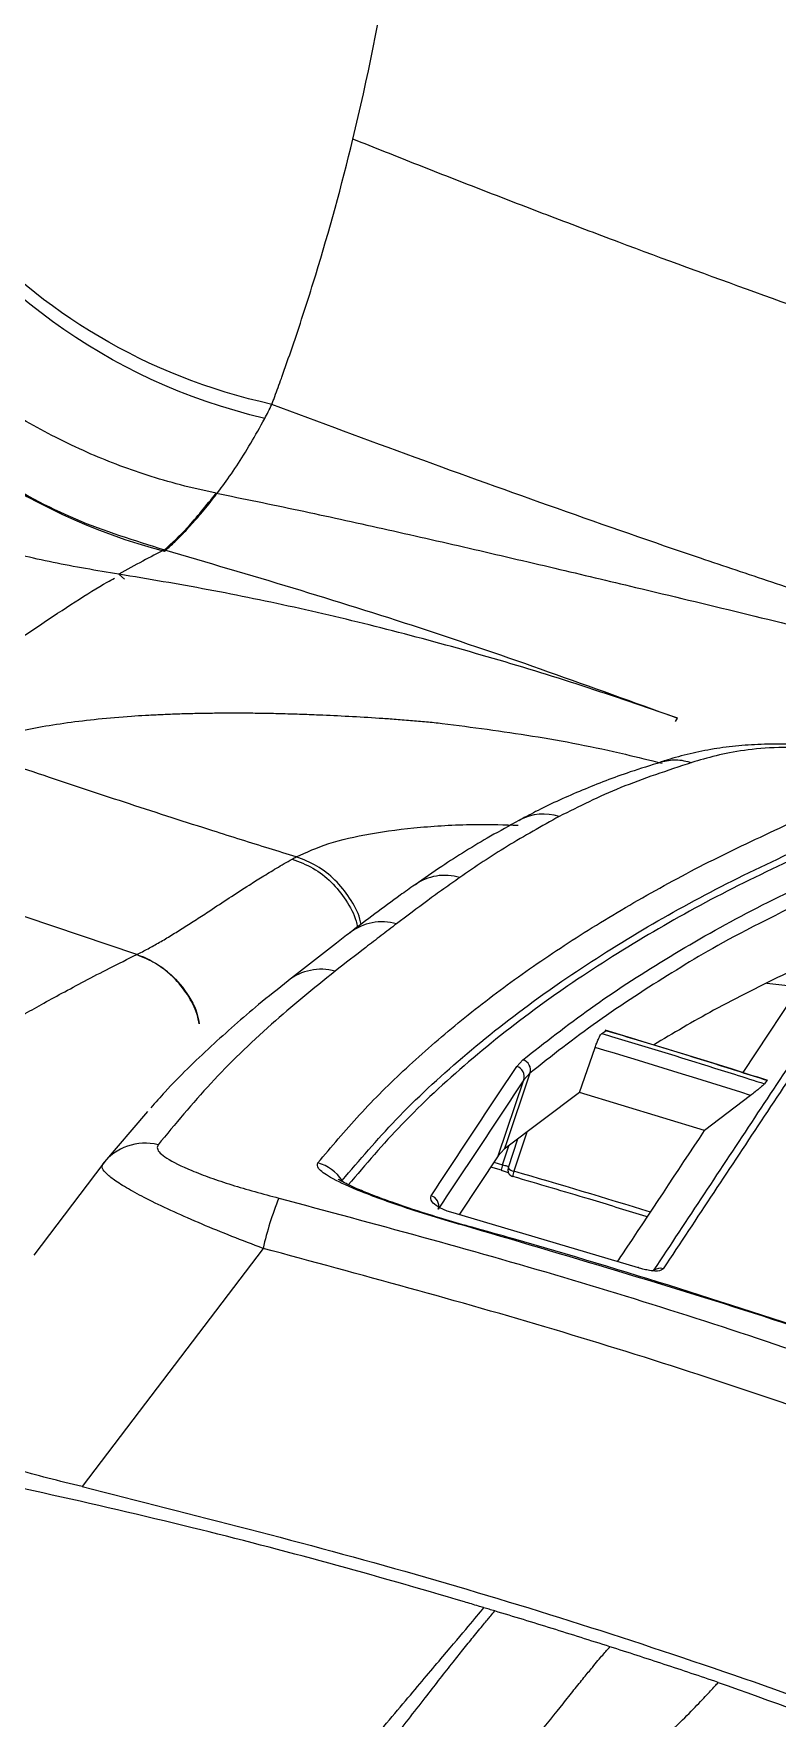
# Model space of a CAD drawing. Extents: x 0 to 84, y -21 to 126.
# Drawn here: x 12.167 to 14.306, y 21.048 to 25.892 of the extents above; entities that cross this region are included whole.
import ezdxf

# ---------------------------------------------------------------- set-up
doc = ezdxf.new("R2010")
doc.units = 0
doc.header["$MEASUREMENT"] = 0
doc.layers.add('1', color=4, linetype='Continuous')

# ---------------------------------------------------------------- blocks, each defined once
blk = doc.blocks.new('PRODIGY')
at = {"layer": '1', "color": 3, "linetype": 'Continuous', "lineweight": 25}
for p, q in [((12.4279, 24.3241), (12.4118, 24.3381)), ((14.0132, 23.914), (14.0192, 23.924)), ((12.4638, 23.2444), (11.313, 23.6311)), ((13.5622, 23.6298), (13.5652, 23.6314)), ((14.2076, 22.9046), (14.3933, 23.1846)), ((14.2756, 23.1615), (14.3713, 23.1514)), ((13.801, 23.017), (13.8131, 23.0253)), ((13.8131, 23.0253), (13.814, 23.0251)), ((13.7375, 22.8477), (13.7819, 22.9769)), ((13.5565, 22.9221), (13.5743, 22.9415)), ((13.5032, 22.6652), (13.577, 22.8839)), ((13.5946, 22.903), (13.577, 22.8839)), ((14.2757, 22.8823), (14.2692, 22.8724)), ((13.7375, 22.8477), (13.5208, 22.6842)), ((14.097, 22.738), (13.7375, 22.8477)), ((14.2293, 22.8391), (14.097, 22.738)), ((12.3655, 22.6414), (12.4949, 22.7927)), ((13.5856, 22.7331), (13.5487, 22.6212)), ((13.5208, 22.6842), (13.5032, 22.6652)), ((13.5157, 22.6397), (13.5336, 22.6939)), ((13.5588, 22.7129), (13.5318, 22.631)), ((12.3655, 22.6413), (12.167, 22.38)), ((13.5125, 22.6243), (13.4819, 22.633)), ((13.4909, 22.6467), (13.5157, 22.6397)), ((13.5455, 22.6058), (13.5452, 22.6056)), ((13.907, 22.3434), (13.3735, 22.501)), ((13.9459, 22.3348), (13.9488, 22.3356))]:
    blk.add_line(p, q, dxfattribs=at)
at = {"layer": '1', "color": 3, "linetype": 'Continuous', "lineweight": 25, "flags": 128}
for points in [[(12.6581, 23.9385), (12.6635, 23.9386), (12.6688, 23.9387)], [(13.5946, 22.903), (13.525, 22.6967), (13.5208, 22.6842)], [(13.5032, 22.6652), (13.3924, 22.4979), (13.391, 22.4959)], [(13.374, 22.5014), (13.3739, 22.5014), (13.3738, 22.5014), (13.3737, 22.5013), (13.3735, 22.501)], [(13.4284, 22.4594), (13.4284, 22.4597), (13.4283, 22.4598), (13.4283, 22.4599), (13.4281, 22.4598), (13.428, 22.4596), (13.4278, 22.4593), (13.4276, 22.4588), (13.4273, 22.4582)], [(12.8271, 22.3992), (12.4703, 21.9298), (12.3063, 21.714)], [(13.9074, 22.3438), (13.9074, 22.3438), (13.9073, 22.3438), (13.9071, 22.3436), (13.907, 22.3434)]]:
    blk.add_lwpolyline(points, dxfattribs=at)
at = {"layer": '1', "color": 3, "linetype": 'Continuous', "lineweight": 25}
for centre, radius, start, end in [((13.6343, 23.4984), 0.1499, 72.6492, 117.4409), ((13.3503, 23.3202), 0.1518, 73.6505, 125.2544), ((13.1692, 23.186), 0.1523, 74.1508, 127.3555), ((12.9934, 23.05), 0.1519, 74.4832, 128.5813), ((13.5484, 22.8932), 0.0301, 341.9643, 74.376), ((13.5656, 22.9124), 0.0304, 342.038, 73.3846), ((12.488, 22.5475), 0.1543, 76.1586, 142.5174), ((12.9535, 22.5289), 0.1202, 33.0439, 75.1651), ((13.5966, 22.6137), 0.085, 162.1756, 172.9675), ((13.5508, 22.6248), 0.02, 161.757, 234.3719), ((13.5516, 22.6456), 0.0246, 216.2732, 263.1465), ((13.5508, 22.6248), 0.02, 234.3719, 253.8467), ((13.6061, 22.6003), 0.0611, 160.0361, 175.065), ((13.7218, 22.1995), 0.9167, 157.9453, 167.4175), ((13.3021, 22.5215), 0.0301, 341.9681, 74.7985), ((13.9691, 22.3124), 0.0298, 72.3524, 126.9815)]:
    blk.add_arc(centre, radius, start, end, dxfattribs=at)
for centre, major_axis, ratio, start_param, end_param in [((7.7476, 2.6535), (20.6011, 5.0664), 0.999075, 1.019362, 1.041434), ((7.6347, 2.3244), (19.1869, 8.9225), 0.998391, 0.833406, 0.852786)]:
    blk.add_ellipse(centre, major_axis=major_axis, ratio=ratio, start_param=start_param, end_param=end_param, dxfattribs=at)
for points in [[(12.8316, 24.7859), (11.9063, 25.0054), (11.4239, 25.8904), (11.3849, 26.7884)], [(12.8523, 24.8264), (12.1203, 24.9887), (11.6647, 25.5675), (11.4822, 26.2444)], [(11.2175, 26.2083), (11.2201, 25.3821), (11.7175, 24.6207), (12.5435, 24.4042)], [(13.0854, 25.5893), (13.1271, 25.7614), (13.1635, 25.9409), (13.1942, 26.1282)], [(12.8316, 24.7859), (12.8382, 24.7985), (12.8451, 24.8119), (12.8523, 24.8264)]]:
    blk.add_open_spline(points, degree=3, dxfattribs=at)
for points, knots in [([(11.2447, 25.8854), (11.2621, 25.7999), (11.2966, 25.6303), (11.3898, 25.3875), (11.5116, 25.1606), (11.6637, 24.9537), (11.8442, 24.7702), (12.0525, 24.6148), (12.2862, 24.4879), (12.4569, 24.4351), (12.5435, 24.4083)], [0, 0, 0, 0, 0.1277333, 0.2534596, 0.3775073, 0.5003664, 0.6227785, 0.7458151, 0.870936, 1, 1, 1, 1]), ([(12.8523, 24.8264), (12.8536, 24.83), (12.8549, 24.8337), (12.8577, 24.8413), (12.8592, 24.8452), (12.8637, 24.8575), (12.8669, 24.8664), (12.8734, 24.8842), (12.8766, 24.8931), (12.881, 24.9054), (12.8824, 24.9093), (12.8851, 24.917), (12.8864, 24.9207), (12.8982, 24.9541), (12.9086, 24.9841), (12.9393, 25.075), (12.9592, 25.1366), (13.0169, 25.325), (13.0528, 25.4549), (13.0854, 25.5893)], [0, 0, 0, 0, 0.015625, 0.015625, 0.03125, 0.03125, 0.0625, 0.0625, 0.09375, 0.09375, 0.109375, 0.109375, 0.125, 0.125, 0.25, 0.25, 0.5, 0.5, 1, 1, 1, 1]), ([(19.5181, 23.7129), (19.4801, 23.7201), (19.4021, 23.735), (19.2819, 23.7584), (19.1553, 23.7835), (19.0223, 23.8104), (18.8828, 23.8391), (18.7281, 23.8716), (18.5452, 23.9109), (18.3212, 23.9604), (18.1114, 24.0083), (17.8265, 24.0752), (17.5079, 24.1529), (17.0912, 24.2599), (16.6921, 24.3677), (16.2755, 24.486), (15.8688, 24.607), (15.4557, 24.7357), (15.051, 24.8675), (14.6445, 25.0055), (14.246, 25.1465), (13.9154, 25.268), (13.6558, 25.3661), (13.4632, 25.4402), (13.2733, 25.5144), (13.1477, 25.5645), (13.0854, 25.5893)], [0, 0, 0, 0, 0.01755, 0.036079, 0.055593, 0.076098, 0.097601, 0.120108, 0.147685, 0.182259, 0.22382, 0.244884, 0.314237, 0.371553, 0.438203, 0.49964, 0.565368, 0.627644, 0.692424, 0.754575, 0.818112, 0.879523, 0.910219, 0.940534, 0.970463, 1, 1, 1, 1]), ([(12.6921, 24.5711), (12.6576, 24.5786), (12.5902, 24.5933), (12.4943, 24.6217), (12.4051, 24.653), (12.317, 24.6892), (12.2306, 24.7303), (12.1463, 24.7762), (12.069, 24.8235), (11.9684, 24.8919), (11.8523, 24.9841), (11.7258, 25.105), (11.6153, 25.2287), (11.5528, 25.3129), (11.5221, 25.3542)], [0, 0, 0, 0, 0.066597, 0.130044, 0.190607, 0.248502, 0.315062, 0.378709, 0.439599, 0.497857, 0.6275, 0.749062, 0.876924, 1, 1, 1, 1]), ([(16.1605, 23.7688), (16.1518, 23.7709), (16.1431, 23.7731), (16.125, 23.7777), (16.1156, 23.78), (16.0867, 23.7873), (16.0668, 23.7924), (16.0297, 23.8018), (16.0126, 23.8062), (15.9779, 23.8151), (15.9605, 23.8196), (15.8739, 23.8421), (15.8047, 23.8604), (15.5972, 23.9163), (15.4589, 23.9549), (15.1831, 24.0344), (15.0455, 24.0753), (14.7706, 24.1596), (14.6333, 24.203), (14.4278, 24.2696), (14.3593, 24.2921), (14.2222, 24.3376), (14.1535, 24.3607), (13.9477, 24.4306), (13.8107, 24.4782), (13.5371, 24.5749), (13.4007, 24.624), (13.1273, 24.7238), (12.9904, 24.7746), (12.8523, 24.8264)], [0, 0, 0, 0, 0.007813, 0.007813, 0.015625, 0.015625, 0.03125, 0.03125, 0.046875, 0.046875, 0.0625, 0.0625, 0.125, 0.125, 0.25, 0.25, 0.375, 0.375, 0.5, 0.5, 0.5625, 0.5625, 0.625, 0.625, 0.75, 0.75, 0.875, 0.875, 1, 1, 1, 1]), ([(12.6944, 24.5706), (12.6998, 24.5776), (12.7179, 24.6009), (12.7499, 24.6477), (12.7895, 24.7093), (12.818, 24.7612), (12.8316, 24.7859)], [0, 0, 0, 0, 0.132908, 0.443556, 0.73586, 1, 1, 1, 1]), ([(12.4118, 24.3381), (12.3478, 24.3487), (12.2197, 24.3699), (12.0454, 24.4133), (11.8585, 24.4695), (11.6713, 24.5372), (11.4949, 24.6086), (11.3505, 24.6658), (11.2354, 24.6988), (11.1424, 24.706), (11.0969, 24.6819), (11.0741, 24.6698)], [0, 0, 0, 0, 0.083474, 0.167318, 0.249984, 0.37477, 0.499951, 0.624693, 0.749679, 0.874604, 1, 1, 1, 1]), ([(12.5435, 24.4083), (12.5648, 24.4279), (12.6112, 24.4704), (12.6637, 24.5358), (12.6921, 24.5711)], [0, 0, 0, 0, 0.460015, 1, 1, 1, 1]), ([(12.5435, 24.4042), (12.5521, 24.4119), (12.5705, 24.4282), (12.6007, 24.4587), (12.6347, 24.496), (12.6656, 24.5324), (12.686, 24.5594), (12.6933, 24.5691)], [0, 0, 0, 0, 0.186222, 0.398079, 0.62755, 0.866646, 1, 1, 1, 1]), ([(12.6921, 24.5711), (12.771, 24.555), (12.9296, 24.5226), (13.1724, 24.4694), (13.4183, 24.4135), (13.6611, 24.3567), (13.9227, 24.2946), (14.2034, 24.227), (14.5065, 24.1528), (14.8069, 24.0778), (15.0028, 24.0262), (15.1007, 24.0004)], [0, 0, 0, 0, 0.099874, 0.200641, 0.303258, 0.404898, 0.500273, 0.625256, 0.750174, 0.87506, 1, 1, 1, 1]), ([(12.5435, 24.4083), (12.523, 24.3978), (12.4821, 24.3769), (12.4352, 24.351), (12.4118, 24.3381)], [0, 0, 0, 0, 0.500815, 1, 1, 1, 1]), ([(12.5435, 24.4083), (12.7894, 24.3358), (13.2849, 24.1897), (13.7699, 24.0143), (14.0142, 23.9259)], [0, 0, 0, 0, 0.496324, 1, 1, 1, 1]), ([(11.7492, 23.9104), (11.8238, 23.9579), (11.9734, 24.0529), (12.1851, 24.1911), (12.3317, 24.29), (12.3925, 24.3225), (12.3993, 24.3262)], [0, 0, 0, 0, 0.3180983, 0.6376655, 0.95923, 1, 1, 1, 1]), ([(14.0142, 23.9259), (13.9246, 23.9567), (13.7444, 24.0187), (13.4715, 24.1021), (13.1996, 24.1767), (12.931, 24.2409), (12.6668, 24.2954), (12.4968, 24.3239), (12.4118, 24.3381)], [0, 0, 0, 0, 0.165282, 0.332238, 0.499082, 0.664903, 0.832388, 1, 1, 1, 1]), ([(11.98, 23.8445), (11.9841, 23.846), (11.9924, 23.8492), (12.0054, 23.8538), (12.0187, 23.8582), (12.0324, 23.8626), (12.0465, 23.8669), (12.061, 23.871), (12.076, 23.875), (12.0913, 23.8789), (12.1252, 23.8871), (12.1807, 23.8986), (12.2628, 23.9116), (12.3518, 23.9222), (12.4283, 23.9287), (12.4883, 23.9325), (12.5293, 23.9346), (12.5712, 23.9363), (12.6141, 23.9377), (12.6434, 23.9383), (12.6581, 23.9385)], [0, 0, 0, 0, 0.0276555, 0.0553333, 0.0830371, 0.1107706, 0.1385375, 0.1663415, 0.1941862, 0.2220753, 0.2500124, 0.3747246, 0.4999946, 0.6248082, 0.7499852, 0.7999883, 0.8499726, 0.8999567, 0.9499596, 1, 1, 1, 1]), ([(12.6688, 23.9387), (12.6771, 23.9388), (12.6938, 23.939), (12.7193, 23.9392), (12.7449, 23.9392), (12.7708, 23.9391), (12.797, 23.9389), (12.8235, 23.9386), (12.8502, 23.9381), (12.8772, 23.9375), (12.9044, 23.9368), (12.9319, 23.9359), (12.9597, 23.9349), (13.0065, 23.9331), (13.0731, 23.9298), (13.1456, 23.9255), (13.2051, 23.9214), (13.2503, 23.9179), (13.2965, 23.9139), (13.3269, 23.9107), (13.3421, 23.9091)], [0, 0, 0, 0, 0.041777, 0.083518, 0.125227, 0.166909, 0.20857, 0.250214, 0.291846, 0.333472, 0.375096, 0.416722, 0.458356, 0.500003, 0.625447, 0.749998, 0.809159, 0.874998, 0.937665, 1, 1, 1, 1]), ([(13.3421, 23.9091), (13.4284, 23.898), (13.601, 23.8757), (13.8128, 23.8349), (13.9396, 23.8032), (13.9749, 23.7944)], [0, 0, 0, 0, 0.419134, 0.838274, 1, 1, 1, 1]), ([(14.0193, 23.924), (14.0193, 23.924), (14.0193, 23.924), (14.0192, 23.924), (14.0192, 23.9241), (14.0188, 23.9242), (14.0172, 23.9249), (14.0156, 23.9255), (14.0143, 23.9259)], [0, 0, 0, 0, 0.007498, 0.015408, 0.034081, 0.087792, 0.276025, 1, 1, 1, 1]), ([(12.9222, 23.5253), (12.8963, 23.5332), (12.8437, 23.5493), (12.7638, 23.5742), (12.6707, 23.6036), (12.5633, 23.638), (12.4065, 23.689), (12.2057, 23.7555), (12.0459, 23.8094), (11.9628, 23.8375)], [0, 0, 0, 0, 0.080663, 0.163689, 0.249141, 0.371358, 0.498966, 0.739303, 1, 1, 1, 1]), ([(15.6744, 23.5144), (15.6694, 23.5162), (15.595, 23.5433), (15.4649, 23.588), (15.2911, 23.6452), (15.1436, 23.6907), (15.0119, 23.7286), (14.8931, 23.76), (14.7848, 23.786), (14.6859, 23.8071), (14.5922, 23.8239), (14.5049, 23.8364), (14.4215, 23.8449), (14.3427, 23.8493), (14.2662, 23.8495), (14.1923, 23.8451), (14.1207, 23.8358), (14.0528, 23.8219), (14.0019, 23.8077), (13.9776, 23.8002), (13.9712, 23.7982)], [0, 0, 0, 0, 0.006709, 0.099728, 0.173213, 0.238339, 0.297023, 0.35098, 0.40156, 0.449924, 0.496295, 0.546298, 0.594837, 0.646817, 0.702196, 0.7619, 0.826673, 0.896963, 0.972821, 1, 1, 1, 1]), ([(15.6756, 23.5114), (15.5806, 23.545), (15.4276, 23.5989), (15.2163, 23.6667), (15.0437, 23.7178), (14.8701, 23.7639), (14.7011, 23.8015), (14.5451, 23.8276), (14.4149, 23.8396), (14.3026, 23.841), (14.2082, 23.8326), (14.1281, 23.8168), (14.0827, 23.8032), (14.06, 23.7964)], [0, 0, 0, 0, 0.129743, 0.208952, 0.288244, 0.367212, 0.453147, 0.538974, 0.623784, 0.70875, 0.805607, 0.902805, 1, 1, 1, 1]), ([(13.9715, 23.7972), (13.9417, 23.7881), (13.8617, 23.7635), (13.7442, 23.7177), (13.6372, 23.6699), (13.5826, 23.6403), (13.5654, 23.631)], [0, 0, 0, 0, 0.19381, 0.521528, 0.849734, 1, 1, 1, 1]), ([(14.06, 23.7964), (13.9897, 23.7732), (13.8489, 23.7267), (13.7357, 23.6699), (13.679, 23.6415)], [0, 0, 0, 0, 0.499619, 1, 1, 1, 1]), ([(13.9713, 23.798), (13.9858, 23.8013), (14.0153, 23.8079), (14.0449, 23.8003), (14.06, 23.7964)], [0, 0, 0, 0, 0.491629, 1, 1, 1, 1]), ([(12.9222, 23.5252), (12.9514, 23.5385), (13.0098, 23.5651), (13.1322, 23.5933), (13.277, 23.6117), (13.4207, 23.6202), (13.5218, 23.6174), (13.5609, 23.6163)], [0, 0, 0, 0, 0.216315, 0.432159, 0.647753, 0.863463, 1, 1, 1, 1]), ([(12.9843, 22.6451), (13.0234, 22.6915), (13.1015, 22.7845), (13.237, 22.9184), (13.3855, 23.0482), (13.5485, 23.1733), (13.7253, 23.2935), (13.9163, 23.4085), (14.1198, 23.5183), (14.2665, 23.5866), (14.3399, 23.6207)], [0, 0, 0, 0, 0.124681, 0.249363, 0.374172, 0.498981, 0.624156, 0.749362, 0.874666, 1, 1, 1, 1]), ([(13.5624, 23.6293), (13.5352, 23.6145), (13.459, 23.5728), (13.3571, 23.5099), (13.2899, 23.4627), (13.2649, 23.4451)], [0, 0, 0, 0, 0.258584, 0.723858, 1, 1, 1, 1]), ([(13.679, 23.6415), (13.6285, 23.6132), (13.5526, 23.5709), (13.4594, 23.5116), (13.4151, 23.4812), (13.393, 23.4659)], [0, 0, 0, 0, 0.499924, 0.749953, 1, 1, 1, 1]), ([(13.0543, 22.5945), (13.1042, 22.6531), (13.2079, 22.7748), (13.3968, 22.95), (13.5586, 23.0773), (13.7271, 23.1965), (13.8974, 23.3056), (14.1411, 23.442), (14.3173, 23.5242), (14.4054, 23.5653)], [0, 0, 0, 0, 0.158314, 0.328596, 0.498879, 0.538516, 0.69707, 0.848535, 1, 1, 1, 1]), ([(14.4219, 23.5513), (14.3339, 23.5103), (14.1579, 23.4282), (13.9144, 23.292), (13.7442, 23.183), (13.5758, 23.064), (13.4141, 22.9368), (13.2254, 22.7619), (13.1218, 22.6402), (13.0719, 22.5816)], [0, 0, 0, 0, 0.1514653, 0.3029305, 0.4614851, 0.5011222, 0.6714043, 0.8416862, 1, 1, 1, 1]), ([(12.4634, 23.2442), (12.4688, 23.2469), (12.4796, 23.2523), (12.4959, 23.2609), (12.5124, 23.2699), (12.5292, 23.2795), (12.5462, 23.2895), (12.5634, 23.2999), (12.5809, 23.3107), (12.5987, 23.3219), (12.6169, 23.3335), (12.6353, 23.3454), (12.6541, 23.3577), (12.6852, 23.3781), (12.729, 23.4069), (12.7795, 23.4395), (12.825, 23.4681), (12.866, 23.4931), (12.8954, 23.5101), (12.9106, 23.5189)], [0, 0, 0, 0, 0.038841, 0.078089, 0.117752, 0.157837, 0.198352, 0.239306, 0.280707, 0.322561, 0.364876, 0.407661, 0.450922, 0.494667, 0.620031, 0.745907, 0.824551, 0.909226, 1, 1, 1, 1]), ([(12.9106, 23.5189), (12.9126, 23.52), (12.9164, 23.5221), (12.9203, 23.5242), (12.9222, 23.5253)], [0, 0, 0, 0, 0.513572, 1, 1, 1, 1]), ([(12.9106, 23.5189), (12.9309, 23.5111), (12.9715, 23.4955), (13.0245, 23.454), (13.0663, 23.4017), (13.0915, 23.3564), (13.0973, 23.3289), (13.0985, 23.3232)], [0, 0, 0, 0, 0.234499, 0.469001, 0.703495, 0.937993, 1, 1, 1, 1]), ([(13.1089, 23.331), (13.1078, 23.3361), (13.1021, 23.3631), (13.0772, 23.4079), (13.0356, 23.4602), (12.9828, 23.5018), (12.9424, 23.5174), (12.9222, 23.5253)], [0, 0, 0, 0, 0.056316, 0.292232, 0.528151, 0.764076, 1, 1, 1, 1]), ([(13.393, 23.4659), (13.3774, 23.4549), (13.3463, 23.4329), (13.2851, 23.3886), (13.2405, 23.3549), (13.2108, 23.3325)], [0, 0, 0, 0, 0.250889, 0.501777, 1, 1, 1, 1]), ([(13.5743, 22.9415), (13.6378, 22.9913), (13.7648, 23.0911), (13.9808, 23.2313), (14.2135, 23.3648), (14.3849, 23.4466), (14.4706, 23.4875)], [0, 0, 0, 0, 0.249775, 0.499641, 0.749776, 1, 1, 1, 1]), ([(14.4894, 23.4491), (14.4894, 23.4491), (14.4894, 23.4491), (14.1931, 23.3074), (14.011, 23.1979), (13.7821, 23.0513), (13.6571, 22.9524), (13.5946, 22.903)], [0, 0, 0, 0, 0.0000005, 0.250135, 0.5003572, 0.750134, 1, 1, 1, 1]), ([(13.9512, 22.3362), (14.048, 22.4825), (14.2417, 22.7751), (14.49, 23.1502), (14.6414, 23.3789), (14.6964, 23.4621)], [0, 0, 0, 0, 0.388899, 0.777798, 1, 1, 1, 1]), ([(14.7239, 23.4665), (14.6688, 23.3833), (14.5173, 23.1546), (14.2689, 22.7797), (14.075, 22.4871), (13.9781, 22.3408)], [0, 0, 0, 0, 0.222202, 0.611101, 1, 1, 1, 1]), ([(13.2626, 23.4441), (13.2488, 23.4343), (13.1859, 23.3897), (13.1247, 23.3433), (13.077, 23.3071)], [0, 0, 0, 0, 0.218905, 1, 1, 1, 1]), ([(13.0768, 23.307), (13.0639, 23.2971), (13.0048, 23.2517), (12.9461, 23.2058), (12.9003, 23.1699)], [0, 0, 0, 0, 0.218787, 1, 1, 1, 1]), ([(13.2108, 23.3325), (13.196, 23.3212), (13.1664, 23.2986), (13.1075, 23.2533), (13.0634, 23.2192), (13.034, 23.1964)], [0, 0, 0, 0, 0.250211, 0.500421, 1, 1, 1, 1]), ([(11.3411, 22.4924), (11.3484, 22.4993), (11.363, 22.5132), (11.3855, 22.534), (11.4086, 22.555), (11.4324, 22.5761), (11.4568, 22.5974), (11.4819, 22.6189), (11.5077, 22.6405), (11.5342, 22.6622), (11.5613, 22.6841), (11.5891, 22.7061), (11.6177, 22.7282), (11.647, 22.7504), (11.6769, 22.7728), (11.7077, 22.7953), (11.7391, 22.8178), (11.7713, 22.8405), (11.8043, 22.8632), (11.8487, 22.8933), (11.9061, 22.931), (11.9782, 22.9767), (12.055, 23.0235), (12.1259, 23.0649), (12.1907, 23.1016), (12.2497, 23.134), (12.3149, 23.1688), (12.3865, 23.206), (12.4372, 23.2312), (12.4634, 23.2442)], [0, 0, 0, 0, 0.025755, 0.051762, 0.078021, 0.104533, 0.131298, 0.158315, 0.185585, 0.213107, 0.240881, 0.268908, 0.297187, 0.325719, 0.354503, 0.38354, 0.412829, 0.44237, 0.472164, 0.50221, 0.561098, 0.622305, 0.68583, 0.751673, 0.793423, 0.839132, 0.888798, 0.942421, 1, 1, 1, 1]), ([(12.6434, 23.0448), (12.6416, 23.0539), (12.6354, 23.0837), (12.6106, 23.1301), (12.571, 23.1799), (12.521, 23.22), (12.4824, 23.236), (12.4631, 23.244)], [0, 0, 0, 0, 0.0988792, 0.3241523, 0.5494338, 0.7747181, 1, 1, 1, 1]), ([(12.4638, 23.2444), (12.4894, 23.2358), (12.5138, 23.2232), (12.5582, 23.1914), (12.5782, 23.1721), (12.595, 23.1504)], [0, 0, 0, 0, 0.5, 0.5, 1, 1, 1, 1]), ([(12.8992, 23.1682), (12.8705, 23.1457), (12.7939, 23.0858), (12.6738, 22.9783), (12.5708, 22.8794), (12.5173, 22.8187), (12.5036, 22.8031)], [0, 0, 0, 0, 0.197849, 0.529254, 0.879488, 1, 1, 1, 1]), ([(13.034, 23.1964), (12.9718, 23.146), (12.843, 23.0415), (12.6723, 22.8751), (12.574, 22.7566), (12.5249, 22.6973)], [0, 0, 0, 0, 0.3182416, 0.6590587, 1, 1, 1, 1]), ([(14.3335, 23.191), (14.2621, 23.1558), (14.1279, 23.0896), (14.0065, 23.0178), (13.9497, 22.9841)], [0, 0, 0, 0, 0.531574, 1, 1, 1, 1]), ([(12.595, 23.1504), (12.6118, 23.1265), (12.6348, 23.0938), (12.6413, 23.0552), (12.643, 23.0449)], [0, 0, 0, 0, 0.732556, 1, 1, 1, 1]), ([(13.7819, 22.9769), (13.7834, 22.9812), (13.7865, 22.9897), (13.7915, 23.0014), (13.7961, 23.0106), (13.7993, 23.0155), (13.8006, 23.0166), (13.801, 23.017)], [0, 0, 0, 0, 0.223632, 0.44722, 0.671623, 0.896837, 1, 1, 1, 1]), ([(13.801, 23.017), (13.8265, 23.0094), (13.9541, 22.9714), (14.1102, 22.9232), (14.2404, 22.8816), (14.2692, 22.8724)], [0, 0, 0, 0, 0.1630304, 0.8151538, 1, 1, 1, 1]), ([(14.279, 22.8819), (14.2401, 22.8943), (14.0845, 22.9441), (13.9281, 22.9913), (13.8108, 23.0266)], [0, 0, 0, 0, 0.249977, 1, 1, 1, 1]), ([(14.2757, 22.8823), (14.2504, 22.8904), (14.1235, 22.931), (13.9693, 22.9787), (13.8402, 23.0172), (13.8131, 23.0253)], [0, 0, 0, 0, 0.16497, 0.824878, 1, 1, 1, 1]), ([(13.31, 22.5505), (13.3511, 22.6125), (13.4334, 22.7365), (13.5154, 22.8603), (13.5565, 22.9221)], [0, 0, 0, 0, 0.4999999, 1, 1, 1, 1]), ([(13.577, 22.8839), (13.536, 22.822), (13.454, 22.6982), (13.3718, 22.5742), (13.3307, 22.5122)], [0, 0, 0, 0, 0.5, 1, 1, 1, 1]), ([(14.2692, 22.8724), (14.2684, 22.8715), (14.267, 22.8698), (14.261, 22.8645), (14.2527, 22.8575), (14.2417, 22.8487), (14.2336, 22.8424), (14.2293, 22.8391)], [0, 0, 0, 0, 0.175644, 0.350816, 0.537767, 0.757032, 1, 1, 1, 1]), ([(14.2755, 22.8826), (14.2757, 22.8827), (14.2761, 22.8829), (14.2759, 22.8825), (14.2757, 22.8823)], [0, 0, 0, 0, 0.409568, 1, 1, 1, 1]), ([(13.8469, 22.3612), (13.8511, 22.3676), (13.9347, 22.4934), (14.0179, 22.6189), (14.097, 22.738)], [0, 0, 0, 0, 0.051052, 1, 1, 1, 1]), ([(12.5249, 22.6973), (12.5234, 22.6937), (12.5191, 22.6835), (12.5444, 22.6589), (12.6049, 22.6289), (12.6743, 22.6025), (12.7561, 22.575), (12.8258, 22.5562), (12.8722, 22.5437)], [0, 0, 0, 0, 0.1065458, 0.3061191, 0.5243147, 0.6435177, 0.7627912, 1, 1, 1, 1]), ([(12.8271, 22.3992), (12.7969, 22.4107), (12.7364, 22.4337), (12.6495, 22.4692), (12.5691, 22.5044), (12.4994, 22.5375), (12.4433, 22.5673), (12.4023, 22.5926), (12.376, 22.6133), (12.3619, 22.6302), (12.3643, 22.6376), (12.3655, 22.6414)], [0, 0, 0, 0, 0.116062, 0.232096, 0.350447, 0.468763, 0.579225, 0.68967, 0.791122, 0.892579, 1, 1, 1, 1]), ([(13.4273, 22.4582), (13.3932, 22.468), (13.3248, 22.4876), (13.2344, 22.5166), (13.1573, 22.5436), (13.0834, 22.5722), (13.0194, 22.6021), (12.9813, 22.6292), (12.9834, 22.6401), (12.9843, 22.6451)], [0, 0, 0, 0, 0.155942, 0.31184, 0.430148, 0.548305, 0.725676, 0.874614, 1, 1, 1, 1]), ([(13.5157, 22.6397), (13.5179, 22.6391), (13.5222, 22.638), (13.5278, 22.6362), (13.5317, 22.6345), (13.5336, 22.6332), (13.5333, 22.6327), (13.5332, 22.6326)], [0, 0, 0, 0, 0.221308, 0.442743, 0.664132, 0.885112, 1, 1, 1, 1]), ([(13.4277, 22.4601), (13.4223, 22.4616), (13.3908, 22.4704), (13.3322, 22.4876), (13.2578, 22.5111), (13.1915, 22.5338), (13.1375, 22.5539), (13.0956, 22.5712), (13.0657, 22.5852), (13.0488, 22.5942), (13.0417, 22.5993), (13.0429, 22.5983), (13.0431, 22.5982)], [0, 0, 0, 0, 0.032237, 0.187554, 0.351923, 0.494068, 0.623231, 0.73761, 0.836518, 0.918523, 0.986123, 1, 1, 1, 1]), ([(13.5122, 22.624), (13.5132, 22.6237), (13.5181, 22.6224), (13.5259, 22.6197), (13.5308, 22.6176), (13.5329, 22.6166)], [0, 0, 0, 0, 0.119282, 0.616641, 1, 1, 1, 1]), ([(13.9322, 22.4898), (13.9279, 22.4911), (13.8728, 22.5082), (13.7441, 22.5476), (13.6192, 22.5842), (13.5455, 22.6058)], [0, 0, 0, 0, 0.0333842, 0.4290569, 1, 1, 1, 1]), ([(12.8722, 22.5437), (13.1457, 22.4703), (13.693, 22.3234), (14.5021, 22.0606), (15.3007, 21.7674), (16.0942, 21.4379), (16.8809, 21.0722), (17.6591, 20.6696), (18.4199, 20.2346), (19.1544, 19.7726), (19.8619, 19.285), (20.5423, 18.7737), (21.2012, 18.2352), (21.8433, 17.6649), (22.4669, 17.0625), (23.0702, 16.4285), (23.6463, 15.7699), (24.1799, 15.1045), (24.6751, 14.4365), (24.9747, 13.9874), (25.1246, 13.7627)], [0, 0, 0, 0, 0.055117, 0.110282, 0.165446, 0.220563, 0.277281, 0.334051, 0.390822, 0.44754, 0.502626, 0.557759, 0.612892, 0.667978, 0.724669, 0.781412, 0.838155, 0.894846, 0.947382, 1, 1, 1, 1]), ([(13.3735, 22.501), (13.369, 22.5024), (13.3588, 22.5055), (13.343, 22.5119), (13.3247, 22.5217), (13.3074, 22.5366), (13.309, 22.5451), (13.31, 22.5505)], [0, 0, 0, 0, 0.068535, 0.15433, 0.290979, 0.549699, 1, 1, 1, 1]), ([(18.8545, 20.0404), (18.6957, 20.139), (18.3781, 20.3361), (17.8914, 20.6157), (17.3974, 20.8831), (16.788, 21.1916), (16.0577, 21.5292), (15.1987, 21.8795), (14.3228, 22.1949), (13.726, 22.3704), (13.4273, 22.4582)], [0, 0, 0, 0, 0.09401, 0.18802, 0.282312, 0.376605, 0.531648, 0.687008, 0.843335, 1, 1, 1, 1]), ([(18.8556, 20.042), (18.7547, 20.1049), (18.527, 20.2471), (18.1512, 20.4695), (17.7277, 20.7079), (17.2819, 20.9445), (16.8303, 21.1704), (16.3735, 21.3851), (15.9115, 21.5887), (15.4449, 21.7809), (14.9741, 21.9614), (14.5003, 22.1298), (14.0248, 22.2852), (13.6669, 22.3931), (13.468, 22.4489), (13.4284, 22.46)], [0, 0, 0, 0, 0.059778, 0.135039, 0.219619, 0.304256, 0.388922, 0.473592, 0.558239, 0.642899, 0.727545, 0.811958, 0.895952, 0.979302, 1, 1, 1, 1]), ([(25.0037, 13.6726), (24.8548, 13.8954), (24.5567, 14.3415), (24.0691, 14.9985), (23.549, 15.6474), (22.9936, 16.284), (22.4127, 16.8977), (21.8014, 17.4929), (21.1594, 18.0677), (20.4872, 18.6203), (19.7922, 19.1444), (19.0827, 19.6341), (18.3601, 20.0894), (17.6263, 20.5108), (16.876, 20.902), (16.1033, 21.2655), (15.3087, 21.5996), (14.493, 21.9023), (13.6662, 22.1731), (13.1068, 22.3238), (12.8271, 22.3992)], [0, 0, 0, 0, 0.05254, 0.105163, 0.16025, 0.215385, 0.27052, 0.325608, 0.382294, 0.439032, 0.495771, 0.552457, 0.607575, 0.662741, 0.717907, 0.773025, 0.829743, 0.886512, 0.943282, 1, 1, 1, 1]), ([(13.9781, 22.3408), (13.9747, 22.3378), (13.9701, 22.3338), (13.951, 22.3339), (13.9364, 22.3358), (13.9206, 22.3393), (13.9112, 22.3422), (13.907, 22.3434)], [0, 0, 0, 0, 0.478197, 0.630871, 0.784857, 0.904498, 1, 1, 1, 1]), ([(12.3063, 21.714), (12.2733, 21.722), (12.2073, 21.7381), (12.1127, 21.7643), (12.0251, 21.7914), (11.9499, 21.818), (11.8902, 21.8434), (11.8476, 21.8661), (11.8217, 21.8861), (11.8096, 21.9037), (11.8136, 21.9131), (11.8157, 21.9178)], [0, 0, 0, 0, 0.119963, 0.239876, 0.360365, 0.48077, 0.590832, 0.70085, 0.800337, 0.899832, 1, 1, 1, 1]), ([(13.4621, 21.3659), (13.4615, 21.3661), (13.4563, 21.3676), (13.4377, 21.3732), (13.1602, 21.4557), (12.6021, 21.6093), (12.0499, 21.7279), (11.7625, 21.7897)], [0, 0, 0, 0, 0.0009883, 0.0093791, 0.0332195, 0.4967448, 1, 1, 1, 1]), ([(12.3063, 21.714), (12.6266, 21.6334), (13.2674, 21.4722), (14.2122, 21.1697), (15.1495, 20.8209), (16.0752, 20.4205), (16.9866, 19.9697), (17.8142, 19.5061), (18.5613, 19.0407), (19.2324, 18.5834), (19.8841, 18.099), (20.5214, 17.5835), (21.1423, 17.0366), (21.7454, 16.4585), (22.3235, 15.8556), (22.8457, 15.2627), (23.3159, 14.6849), (23.7387, 14.1255), (24.1434, 13.5515), (24.3959, 13.1567), (24.5222, 12.9592)], [0, 0, 0, 0, 0.064318, 0.128678, 0.192996, 0.258873, 0.324795, 0.390672, 0.443264, 0.495903, 0.548541, 0.601134, 0.655263, 0.709442, 0.763621, 0.817751, 0.863195, 0.908639, 0.95432, 1, 1, 1, 1]), ([(12.4741, 20.1788), (12.5157, 20.2301), (12.5956, 20.3288), (12.7113, 20.4683), (12.8196, 20.5985), (12.9225, 20.7225), (13.0219, 20.8425), (13.133, 20.9755), (13.2464, 21.1097), (13.3472, 21.2292), (13.4222, 21.3176), (13.4489, 21.3499), (13.4621, 21.3659)], [0, 0, 0, 0, 0.089288, 0.171501, 0.251318, 0.332022, 0.413618, 0.500189, 0.631586, 0.758114, 0.880932, 1, 1, 1, 1]), ([(13.4932, 21.3566), (13.488, 21.3581), (13.4777, 21.3612), (13.4673, 21.3643), (13.4621, 21.3659)], [0, 0, 0, 0, 0.5005512, 1, 1, 1, 1]), ([(12.5253, 20.1653), (12.5458, 20.19), (12.5907, 20.244), (12.6575, 20.3241), (12.7304, 20.4113), (12.7996, 20.4942), (12.8684, 20.5769), (12.9318, 20.6535), (12.994, 20.7295), (13.0529, 20.802), (13.1083, 20.871), (13.1578, 20.9333), (13.2056, 20.9941), (13.2525, 21.0542), (13.2974, 21.1118), (13.338, 21.1642), (13.3721, 21.2075), (13.4038, 21.2472), (13.4339, 21.2845), (13.4609, 21.3173), (13.4808, 21.3415), (13.4896, 21.3521), (13.4932, 21.3566)], [0, 0, 0, 0, 0.043707, 0.095704, 0.143761, 0.20259, 0.249682, 0.301059, 0.351804, 0.401961, 0.451563, 0.500629, 0.542357, 0.595372, 0.65124, 0.699015, 0.751059, 0.794439, 0.846313, 0.908154, 0.961881, 1, 1, 1, 1]), ([(13.8249, 21.2536), (13.7694, 21.2712), (13.659, 21.3063), (13.5483, 21.3399), (13.4932, 21.3566)], [0, 0, 0, 0, 0.503362, 1, 1, 1, 1]), ([(12.8323, 20.0803), (12.8602, 20.1097), (12.9174, 20.1698), (13.0018, 20.2616), (13.0832, 20.354), (13.171, 20.4566), (13.2619, 20.5659), (13.3575, 20.6825), (13.449, 20.7931), (13.5374, 20.8993), (13.6192, 21.0007), (13.6794, 21.0765), (13.722, 21.1302), (13.7503, 21.1651), (13.7789, 21.2002), (13.8061, 21.2325), (13.8186, 21.2465), (13.8249, 21.2536)], [0, 0, 0, 0, 0.060986, 0.125088, 0.189468, 0.250265, 0.335954, 0.416733, 0.500127, 0.584175, 0.666379, 0.752073, 0.793569, 0.83577, 0.876291, 0.937934, 1, 1, 1, 1]), ([(14.1364, 21.1509), (14.0846, 21.1683), (13.981, 21.2032), (13.8769, 21.2368), (13.8249, 21.2536)], [0, 0, 0, 0, 0.5, 1, 1, 1, 1]), ([(13.0681, 20.0112), (13.1178, 20.0762), (13.2173, 20.2063), (13.3744, 20.3861), (13.5335, 20.5533), (13.6741, 20.6921), (13.7943, 20.8085), (13.8915, 20.9026), (13.9722, 20.9815), (14.0353, 21.0446), (14.0819, 21.0924), (14.1171, 21.1297), (14.1299, 21.1438), (14.1364, 21.1509)], [0, 0, 0, 0, 0.124976, 0.250001, 0.374891, 0.50003, 0.583464, 0.666808, 0.750014, 0.81256, 0.875071, 0.937457, 1, 1, 1, 1]), ([(14.1364, 21.1509), (14.4391, 21.0433), (15.0444, 20.8283), (15.9307, 20.4491), (16.7986, 20.03), (17.6446, 19.5681), (18.4673, 19.0659), (19.2647, 18.5243), (20.0348, 17.9447), (20.7758, 17.3284), (21.4861, 16.6771), (22.1631, 15.9913), (22.8083, 15.2751), (23.2074, 14.7717), (23.407, 14.5201)], [0, 0, 0, 0, 0.083332, 0.166665, 0.250001, 0.33334, 0.416681, 0.500021, 0.583358, 0.66669, 0.750018, 0.833343, 0.916669, 1, 1, 1, 1])]:
    blk.add_open_spline(points, degree=3, knots=knots, dxfattribs=at)

msp = doc.modelspace()

# ---------------------------------------------------------------- block references
at = {"layer": '1'}
msp.add_blockref('PRODIGY', (0, 0), dxfattribs=at)

doc.saveas('drawing.dxf')
